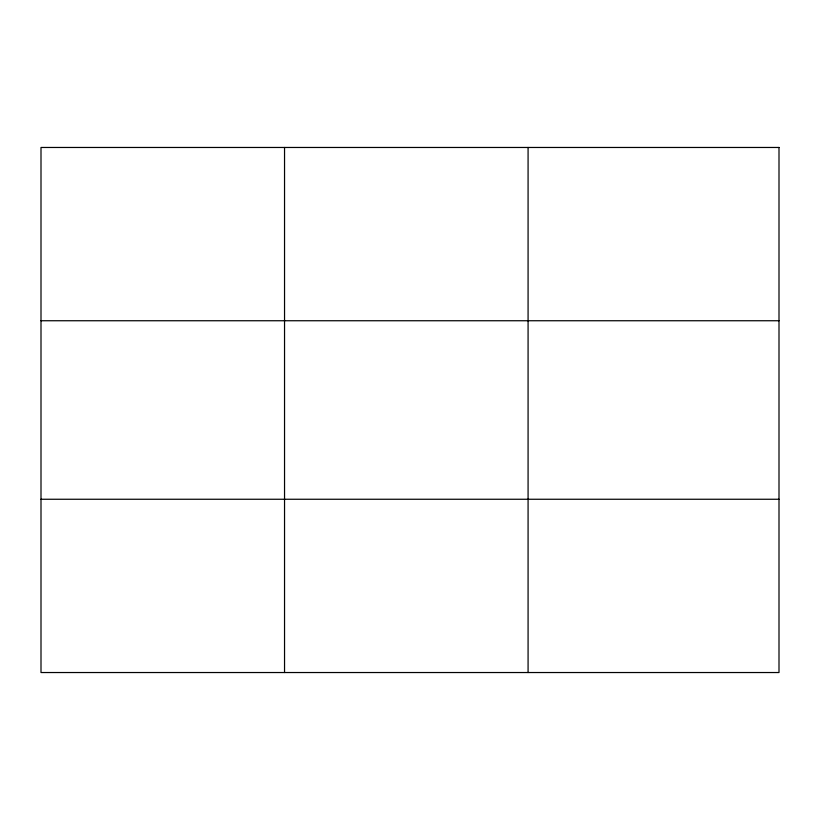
<?xml version="1.0" encoding="UTF-8"?>
<svg xmlns="http://www.w3.org/2000/svg" width="820" height="820" viewBox="0 0 820 820"><rect width="100%" height="100%" fill="white"/><g stroke="black" fill="none" stroke-linecap="round" stroke-linejoin="round"><path stroke-width="1.23" d="M284.54 672.533L284.54 147.467M528.08 672.533L528.08 147.467M41 320.743L779 320.743M41 499.257L779 499.257M779 147.467L779 672.533L41 672.533L41 147.467L779 147.467"/></g></svg>
